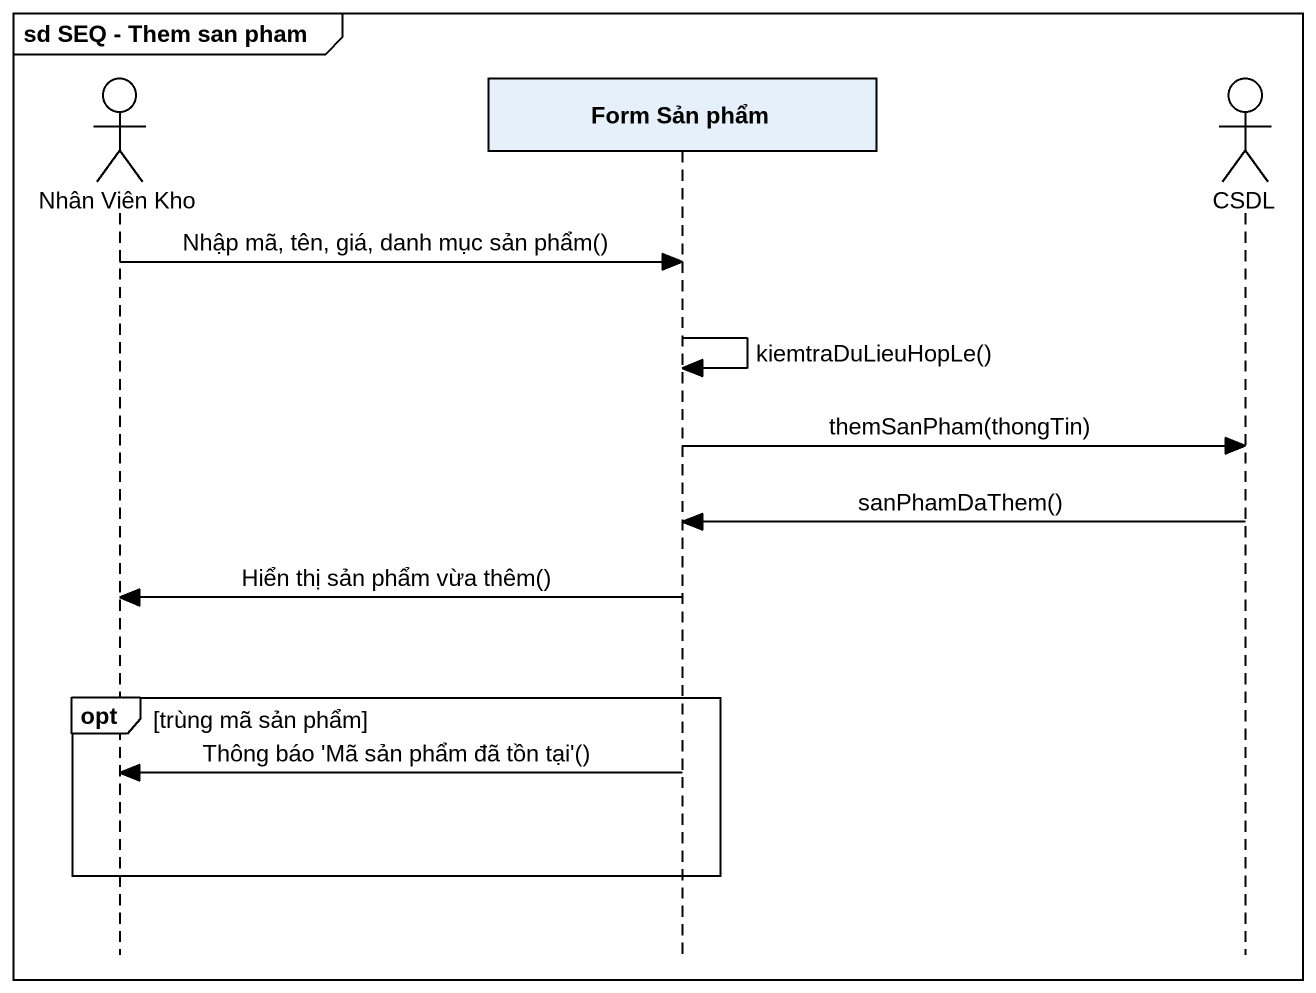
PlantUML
@startuml
mainframe sd SEQ - Them san pham
hide footbox
actor "Nhân Viên Kho" as Nhân_Viên_Kho
participant "Form Sản phẩm" as Form_Sản_phẩm
actor CSDL

Nhân_Viên_Kho -> Form_Sản_phẩm : Nhập mã, tên, giá, danh mục sản phẩm()
Form_Sản_phẩm -> Form_Sản_phẩm : kiemtraDuLieuHopLe()
Form_Sản_phẩm -> CSDL : themSanPham(thongTin)
CSDL -> Form_Sản_phẩm : sanPhamDaThem()
Form_Sản_phẩm -> Nhân_Viên_Kho : Hiển thị sản phẩm vừa thêm()
opt trùng mã sản phẩm
  Form_Sản_phẩm -> Nhân_Viên_Kho : Thông báo 'Mã sản phẩm đã tồn tại'()
end
@enduml
